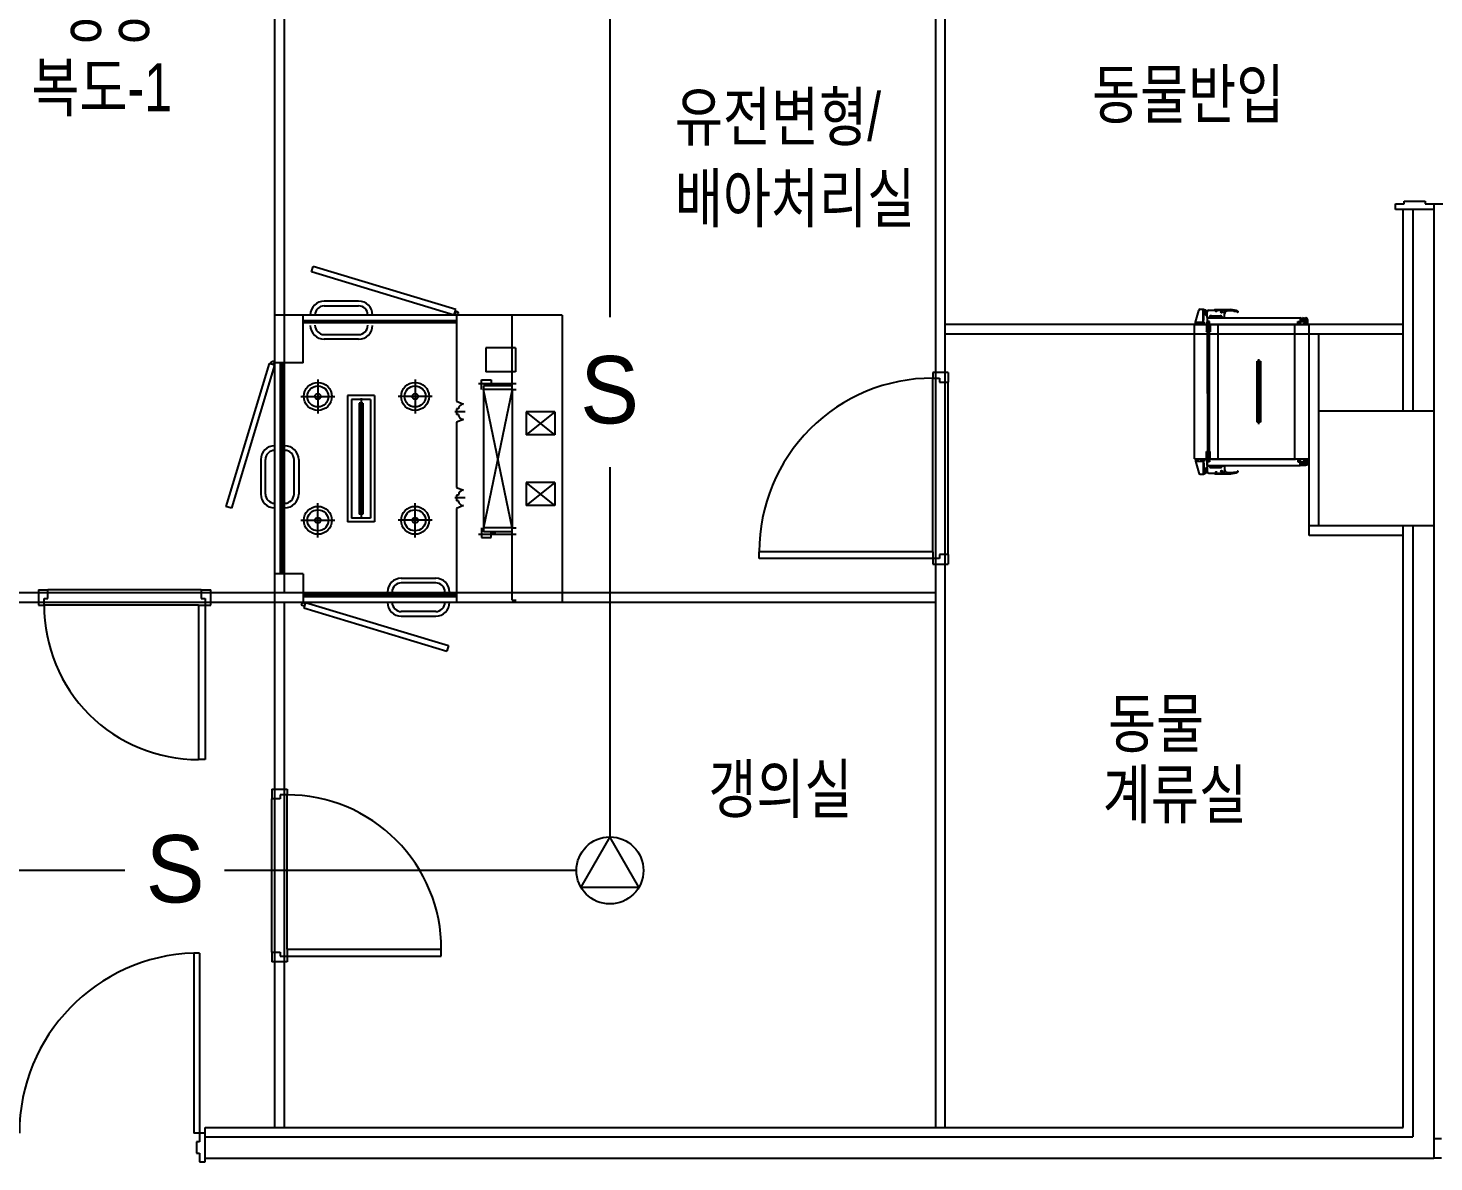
# Model space of a CAD drawing. Header units: millimetres. Extents: x 11414 to 120121, y 3637 to 81420.
# Drawn here: x 72980 to 80317, y 50357 to 56275 of the extents above; entities that cross this region are included whole.
import ezdxf
from ezdxf.enums import TextEntityAlignment as Align

# ---------------------------------------------------------------- set-up
doc = ezdxf.new("R2010")
doc.units = ezdxf.units.MM
doc.header["$LTSCALE"] = 100
doc.linetypes.add('CEN3', pattern=[26, 20, -2, 2, -2])
doc.layers.get('0').update_dxf_attribs({"color": 251})
for name, color, linetype in [('7', 7, 'Continuous'), ('ARC-7$0$ARCH', 9, 'Continuous'), ('ARC-7$0$동물실', 9, 'Continuous'), ('ARC-7$0$방화석고', 9, 'Continuous'), ('REC', 21, 'Continuous'), ('sp', 21, 'Continuous'), ('SYM', 7, 'Continuous'), ('W2', 2, 'CEN3')]:
    doc.layers.add(name, color=color, linetype=linetype)
doc.styles.add('ARC-7$0$돋움', font='')
doc.styles.add('ARC-7$0$울릉도l', font='')
doc.styles.add('GHD', font='HYWULM.TTF')
doc.styles.add('lpk', font='HYWULM.TTF')
doc.styles.get('ARC-7$0$돋움').set_extended_font_data('DotumChe')
doc.styles.get('ARC-7$0$울릉도l').set_extended_font_data('Dotum')

# ---------------------------------------------------------------- blocks, each defined once
blk = doc.blocks.new('ARC-7')
at = {"layer": 'ARC-7$0$동물실', "color": 251}
for p, q in [((655282.8, -434958.5), (655282.8, -444458.5)), ((655332.8, -434958.5), (655332.8, -444458.5)), ((658732.8, -447248.5), (658732.8, -434958.5)), ((658782.8, -447248.5), (658782.8, -434958.5)), ((661132.8, -442458.5), (661132.8, -442428.5)), ((661132.8, -442428.5), (661177.8, -442428.5)), ((661177.8, -442428.5), (661177.8, -442413.5)), ((661177.8, -442413.5), (661287.8, -442413.5)), ((661287.8, -442413.5), (661287.8, -442428.5)), ((661287.8, -442428.5), (661332.8, -442428.5)), ((661332.8, -442428.5), (661332.8, -442458.5)), ((661332.8, -442458.5), (661132.8, -442458.5)), ((661172.8, -443508.5), (661172.8, -442458.5)), ((655474.9, -442783.4), (655483.5, -442754.7)), ((656220.8, -443008.5), (655474.9, -442783.4)), ((656229.4, -442979.7), (655483.5, -442754.7)), ((655721.6, -442936.5), (655541.3, -442936.5)), ((655541.6, -442960.7), (655721.3, -442960.7)), ((656782.8, -443008.5), (655282.8, -443008.5)), ((655282.8, -443008.5), (655282.8, -444508.5)), ((655432.8, -443258.5), (655432.8, -443008.5)), ((656220.8, -443008.5), (656229.4, -442979.7)), ((656232.8, -443008.5), (656232.8, -443458.2)), ((656522.8, -443397.5), (656522.8, -443008.5)), ((656782.8, -443008.5), (656782.8, -444508.5)), ((660089.4, -443045.9), (660105.7, -442984.2)), ((660112.6, -442977.3), (660128.1, -442977.3)), ((660128.1, -443046.2), (660128.1, -442977.3)), ((660128.1, -442992.4), (660128.1, -442978.2)), ((660129, -442977.4), (660130.6, -442977.4)), ((660129, -442993.3), (660139.4, -442993.3)), ((660131.1, -442977.4), (660142.2, -442984.8)), ((660132.8, -443037.7), (660132.8, -442993.3)), ((660137.5, -442995.9), (660137.5, -442999.7)), ((660148.8, -442995.9), (660137.5, -442995.9)), ((660148.8, -443020.7), (660148.8, -442992.4)), ((660148.8, -443010.1), (660148.8, -443010.1)), ((660148.8, -443020.7), (660240.4, -443020.7)), ((660148.8, -443023.5), (660635.6, -443023.5)), ((660148.8, -443023.5), (660148.8, -443056.6)), ((660158.3, -442983), (660230.9, -442983)), ((660171.5, -443012.2), (660217.7, -443012.2)), ((660177.2, -443014.1), (660175.3, -443012.2)), ((660177.2, -443014.1), (660180.9, -443014.1)), ((660177.2, -443020.7), (660177.2, -443014.1)), ((660179, -443023.1), (660179, -443010.1)), ((660180.9, -443014.1), (660182.8, -443012.2)), ((660180.9, -443020.7), (660180.9, -443014.1)), ((660189.4, -442980.1), (660272.3, -442980.1)), ((660193.2, -442987.7), (660200.7, -442987.7)), ((660197, -442983.9), (660197, -442991.4)), ((660211.1, -443014.1), (660209.2, -443012.2)), ((660211.1, -443014.1), (660214.9, -443014.1)), ((660211.1, -443020.7), (660211.1, -443014.1)), ((660213, -443023.1), (660213, -443010.1)), ((660214.9, -443014.1), (660216.8, -443012.2)), ((660214.9, -443020.7), (660214.9, -443014.1)), ((660219.6, -442992.4), (660230.9, -442992.4)), ((660225.3, -442986.7), (660225.3, -442998.1)), ((660240.4, -443020.7), (660240.4, -442992.4)), ((660289.2, -442987.8), (660304.2, -442990.8)), ((660304.2, -442990.8), (660309.4, -442991.5)), ((660310.4, -442990.4), (660310.3, -442989.9)), ((660635.6, -443023.5), (660635.6, -443056.6)), ((660636.6, -443040), (660636.6, -443026.8)), ((660644.2, -443031.1), (660636.6, -443031.1)), ((660651.8, -443033.4), (660636.6, -443033.4)), ((660639.5, -443024), (660664.9, -443024)), ((660644.2, -443045.7), (660644.2, -443021.6)), ((660644.2, -443031.1), (660646.1, -443028.7)), ((660644.2, -443035.8), (660644.2, -443031.1)), ((660646.1, -443038.2), (660646.1, -443028.7)), ((660650.8, -443028.7), (660646.1, -443028.7)), ((660650.8, -443040), (660650.8, -443026.8)), ((660650.8, -443027.8), (660650.8, -443038.2)), ((660650.8, -443039.1), (660650.8, -443028.7)), ((660663.1, -443033.4), (660654.6, -443033.4)), ((660655.5, -443033.4), (660655.5, -443042.8)), ((660664, -443033.4), (660665.9, -443033.4)), ((660664.9, -443031.5), (660664.9, -443023)), ((660664.9, -443024), (660664.9, -443024)), ((660664.9, -443032.5), (660664.9, -443034.4)), ((660666.8, -443033.4), (660675.3, -443033.4)), ((660674.4, -443050.4), (660674.4, -443033.4)), ((660674.4, -443033.4), (660674.4, -443033.4)), ((656232.8, -443038.5), (655432.8, -443038.5)), ((656232.8, -443048.5), (655432.8, -443048.5)), ((661172.8, -443058.5), (658782.8, -443058.5)), ((660082.8, -443058.5), (660682.8, -443058.5)), ((660082.8, -443758.5), (660082.8, -443058.5)), ((660089.4, -443046.2), (660135.6, -443046.2)), ((660089.4, -443057.4), (660089.4, -443046.3)), ((660089.4, -443057.4), (660135.6, -443057.4)), ((660096.9, -443049), (660094.1, -443046.2)), ((660096.9, -443049), (660100.7, -443049)), ((660096.9, -443057.4), (660096.9, -443049)), ((660098.8, -443060.8), (660098.8, -443043.2)), ((660100.7, -443049), (660103.5, -443046.2)), ((660100.7, -443057.4), (660100.7, -443049)), ((660116.7, -443057.4), (660116.7, -443046.2)), ((660124.3, -443049.1), (660121.5, -443046.3)), ((660124.3, -443049.1), (660128.1, -443049.1)), ((660124.3, -443057.4), (660124.3, -443049.1)), ((660126.2, -443060.4), (660126.2, -443043.2)), ((660128.1, -443037.7), (660132.8, -443037.7)), ((660128.1, -443049.1), (660130.9, -443046.3)), ((660128.1, -443057.4), (660128.1, -443049.1)), ((660135.6, -443057.4), (660135.6, -443046.2)), ((660146.4, -443096.2), (660165.3, -443058.5)), ((660146.4, -443058.5), (660165.3, -443096.2)), ((660146.4, -443058.5), (660146.4, -443096.2)), ((660146.4, -443096.2), (660165.3, -443096.2)), ((660161.9, -443041.7), (660148.8, -443041.7)), ((660150, -443056.6), (660148.8, -443056.6)), ((660150, -443057.9), (660150, -443043.3)), ((660150, -443043.3), (660160.6, -443043.3)), ((660160.6, -443057.9), (660150, -443057.9)), ((660150.5, -443050.6), (660150.2, -443050.5)), ((660150.5, -443050.6), (660150.2, -443050.8)), ((660150.4, -443045.1), (660150.4, -443045.1)), ((660150.4, -443057), (660150.4, -443057)), ((660150.7, -443054.4), (660150.5, -443055)), ((660151.2, -443054.7), (660150.5, -443055)), ((660151.2, -443054.7), (660150.7, -443054.4)), ((660150.7, -443058.5), (660169.6, -443058.5)), ((660150.7, -443058.5), (660169.6, -443058.5)), ((660150.8, -443051.4), (660150.8, -443051.4)), ((660151, -443096.2), (660151, -443720.7)), ((660151, -443418.7), (660151, -443096.2)), ((660151.2, -443047), (660151.2, -443047)), ((660151.8, -443057.7), (660151.2, -443057.6)), ((660151.2, -443057.6), (660151.3, -443057.9)), ((660151.3, -443048.4), (660151.3, -443048.4)), ((660151.3, -443053.1), (660151.3, -443053.1)), ((660151.4, -443044.9), (660151.4, -443044.9)), ((660151.8, -443057.7), (660151.6, -443057.9)), ((660152.3, -443055), (660152.3, -443055)), ((660152.5, -443056.9), (660152.5, -443056.9)), ((660153, -443047.6), (660152.8, -443048.1)), ((660153.5, -443047.9), (660152.8, -443048.1)), ((660153.5, -443047.9), (660153, -443047.6)), ((660153.3, -443043.3), (660153.2, -443043.4)), ((660153.2, -443043.3), (660153.2, -443043.4)), ((660153.2, -443048.3), (660153.2, -443048.3)), ((660153.8, -443044.6), (660153.8, -443044.6)), ((660154, -443048.4), (660154, -443048.4)), ((660154.3, -443053.3), (660154.4, -443054.2)), ((660155.2, -443053.4), (660154.3, -443053.3)), ((660155.2, -443053.4), (660154.4, -443054.2)), ((660154.6, -443057.4), (660154.6, -443057.4)), ((660154.7, -443054.2), (660154.7, -443054.2)), ((660154.8, -443051.1), (660154.8, -443051.1)), ((660154.8, -443051.3), (660154.8, -443051.3)), ((660154.9, -443047.9), (660154.9, -443047.9)), ((660155, -443043.5), (660155, -443043.5)), ((660155, -443044.8), (660155, -443044.8)), ((660156, -443044), (660155.4, -443044)), ((660155.4, -443044), (660155.5, -443044.6)), ((660156, -443044), (660155.5, -443044.6)), ((660155.8, -443098.5), (660155.8, -443054.9)), ((660155.9, -443044.1), (660155.9, -443044.1)), ((660155.9, -443054.5), (660155.9, -443054.5)), ((660155.9, -443056.1), (660155.9, -443056.1)), ((660156.2, -443047.3), (660156.2, -443047.3)), ((660156.3, -443050.4), (660156.3, -443050.4)), ((660156.4, -443053.4), (660156.4, -443053.4)), ((660157.3, -443051.1), (660156.7, -443051.1)), ((660156.7, -443051.1), (660156.8, -443051.7)), ((660157.3, -443051.1), (660156.8, -443051.7)), ((660157.3, -443047.6), (660157.3, -443047.6)), ((660157.5, -443057.1), (660157.5, -443057.1)), ((660158.2, -443048.5), (660158.2, -443048.5)), ((660158.2, -443054.2), (660158.2, -443054.2)), ((660158.4, -443050.8), (660158.4, -443050.8)), ((660158.7, -443051.4), (660158.5, -443051.9)), ((660159.1, -443051.7), (660158.5, -443051.9)), ((660159.1, -443051.7), (660158.7, -443051.4)), ((660159.4, -443056.8), (660159.4, -443056.8)), ((660159.5, -443047.4), (660159.5, -443047.4)), ((660159.5, -443053.6), (660159.5, -443053.6)), ((660159.6, -443050.5), (660159.6, -443050.5)), ((660159.7, -443043.8), (660159.7, -443043.8)), ((660159.7, -443047.3), (660159.7, -443047.3)), ((660159.8, -443044.2), (660159.8, -443044.2)), ((660160.1, -443043.7), (660160.1, -443043.7)), ((660160.6, -443043.3), (660160.6, -443057.9)), ((660160.6, -443096.2), (660160.6, -443720.7)), ((660160.6, -443418.7), (660160.6, -443096.2)), ((660160.7, -443050.5), (660160.7, -443050.5)), ((660160.8, -443045), (660160.8, -443045.1)), ((660160.8, -443045.1), (660160.8, -443045.1)), ((660161.9, -443056.5), (660161.9, -443041.7)), ((660165.3, -443058.5), (660165.3, -443096.2)), ((660172.4, -443056.6), (660609.8, -443056.6)), ((660207.8, -443758.5), (660207.8, -443058.5)), ((660607.8, -443758.5), (660607.8, -443058.5)), ((660622.5, -443056.5), (660622.5, -443041.7)), ((660622.5, -443041.7), (660635.6, -443041.7)), ((660623.8, -443043.3), (660623.8, -443057.9)), ((660634.4, -443043.3), (660623.8, -443043.3)), ((660623.8, -443045), (660623.9, -443045.1)), ((660623.8, -443045.1), (660623.9, -443045.1)), ((660623.8, -443057.9), (660634.4, -443057.9)), ((660623.9, -443050.5), (660623.9, -443050.5)), ((660624.5, -443043.7), (660624.5, -443043.7)), ((660624.8, -443044.2), (660624.8, -443044.2)), ((660624.9, -443043.8), (660624.9, -443043.8)), ((660624.9, -443047.3), (660624.9, -443047.3)), ((660625, -443050.5), (660625, -443050.5)), ((660625.1, -443047.4), (660625.1, -443047.4)), ((660625.1, -443053.6), (660625.1, -443053.6)), ((660625.3, -443056.8), (660625.3, -443056.8)), ((660625.5, -443051.7), (660626, -443051.4)), ((660625.5, -443051.7), (660626.2, -443051.9)), ((660626, -443051.4), (660626.2, -443051.9)), ((660626.3, -443050.8), (660626.3, -443050.8)), ((660626.4, -443048.5), (660626.4, -443048.5)), ((660626.4, -443054.2), (660626.4, -443054.2)), ((660627.1, -443057.1), (660627.1, -443057.1)), ((660627.4, -443047.6), (660627.4, -443047.6)), ((660627.4, -443051.1), (660627.8, -443051.7)), ((660627.4, -443051.1), (660627.9, -443051.1)), ((660627.9, -443051.1), (660627.8, -443051.7)), ((660628.3, -443053.4), (660628.3, -443053.4)), ((660628.4, -443047.3), (660628.4, -443047.3)), ((660628.4, -443050.4), (660628.4, -443050.4)), ((660628.7, -443044), (660629.1, -443044.6)), ((660628.7, -443044), (660629.2, -443044)), ((660628.7, -443044.1), (660628.7, -443044.1)), ((660628.7, -443054.5), (660628.7, -443054.5)), ((660628.7, -443056.1), (660628.7, -443056.1)), ((660629.2, -443044), (660629.1, -443044.6)), ((660629.5, -443053.4), (660630.3, -443053.3)), ((660629.5, -443053.4), (660630.2, -443054.2)), ((660629.6, -443043.5), (660629.6, -443043.5)), ((660629.6, -443044.8), (660629.6, -443044.8)), ((660629.7, -443047.9), (660629.7, -443047.9)), ((660629.8, -443051.1), (660629.8, -443051.1)), ((660629.8, -443051.3), (660629.8, -443051.3)), ((660629.9, -443054.2), (660629.9, -443054.2)), ((660630, -443057.4), (660630, -443057.4)), ((660630.3, -443053.3), (660630.2, -443054.2)), ((660630.6, -443048.4), (660630.6, -443048.4)), ((660630.8, -443044.6), (660630.8, -443044.6)), ((660631.1, -443047.9), (660631.6, -443047.6)), ((660631.1, -443047.9), (660631.8, -443048.1)), ((660631.3, -443043.3), (660631.4, -443043.4)), ((660631.5, -443043.3), (660631.4, -443043.4)), ((660631.5, -443048.3), (660631.5, -443048.3)), ((660631.6, -443047.6), (660631.8, -443048.1)), ((660632.1, -443056.9), (660632.1, -443056.9)), ((660632.3, -443055), (660632.3, -443055)), ((660632.8, -443057.7), (660633.4, -443057.6)), ((660632.8, -443057.7), (660633, -443057.9)), ((660633.2, -443044.9), (660633.2, -443044.9)), ((660633.3, -443048.4), (660633.3, -443048.4)), ((660633.3, -443053.1), (660633.3, -443053.1)), ((660633.4, -443057.6), (660633.3, -443057.9)), ((660633.4, -443054.7), (660633.9, -443054.4)), ((660633.4, -443054.7), (660634.1, -443055)), ((660633.5, -443047), (660633.5, -443047)), ((660633.9, -443051.4), (660633.9, -443051.4)), ((660633.9, -443054.4), (660634.1, -443055)), ((660634.1, -443050.6), (660634.4, -443050.5)), ((660634.1, -443050.6), (660634.4, -443050.8)), ((660634.2, -443045.1), (660634.2, -443045.1)), ((660634.2, -443057), (660634.2, -443057)), ((660634.4, -443057.9), (660634.4, -443043.3)), ((660634.4, -443056.6), (660635.6, -443056.6)), ((660644.2, -443035.8), (660636.6, -443035.8)), ((660639.5, -443042.9), (660664.9, -443042.9)), ((660644.2, -443035.8), (660646.1, -443038.2)), ((660650.8, -443038.2), (660646.1, -443038.2)), ((660655.5, -443042.8), (660655.5, -443050.4)), ((660655.5, -443054.2), (660655.5, -443050.4)), ((660658.3, -443047.6), (660671.5, -443047.6)), ((660658.3, -443057), (660671.5, -443057)), ((660660.2, -443047.6), (660660.2, -443052.3)), ((660660.2, -443052.3), (660669.7, -443052.3)), ((660662.6, -443054.2), (660660.2, -443052.3)), ((660662.6, -443054.2), (660667.3, -443054.2)), ((660662.6, -443054.2), (660662.6, -443057)), ((660664.9, -443035.3), (660664.9, -443043.8)), ((660664.9, -443046.6), (660664.9, -443058.2)), ((660667.3, -443054.2), (660669.7, -443052.3)), ((660667.3, -443054.2), (660667.3, -443057)), ((660669.7, -443047.6), (660669.7, -443052.3)), ((660674.4, -443054.2), (660674.4, -443050.4)), ((660682.8, -443758.5), (660682.8, -443058.5)), ((655721.6, -443134.5), (655541.3, -443134.5)), ((655541.6, -443110.2), (655721.3, -443110.2)), ((656385.8, -443179.5), (656385.8, -443304.5)), ((656540.8, -443179.5), (656385.8, -443179.5)), ((656540.8, -443179.5), (656540.8, -443304.5)), ((661172.8, -443108.5), (658782.8, -443108.5)), ((660682.8, -444158.5), (660682.8, -443108.5)), ((660732.8, -444108.5), (660732.8, -443108.5)), ((660410.2, -443568.3), (660410.2, -443248.6)), ((660410.2, -443248.6), (660428.7, -443248.6)), ((660419.4, -443578.9), (660419.4, -443238)), ((660428.7, -443248.6), (660428.7, -443568.3)), ((655254, -443261.8), (655029, -444007.7)), ((655282.8, -443270.5), (655057.7, -444016.3)), ((655282.8, -443270.5), (655254, -443261.8)), ((655432.8, -443258.5), (655282.8, -443258.5)), ((655312.8, -443258.5), (655312.8, -444358.5)), ((655322.8, -443258.5), (655322.8, -444358.5)), ((656540.8, -443304.5), (656385.8, -443304.5)), ((658717.8, -443308.5), (658717.8, -443337.8)), ((658797.8, -443308.5), (658717.8, -443308.5)), ((658782.8, -443308.5), (658732.8, -443308.5)), ((658797.8, -443308.5), (658797.8, -443358.3)), ((660410.2, -443261.5), (660428.7, -443261.5)), ((660413.4, -443552.2), (660413.4, -443264.7)), ((660413.4, -443264.7), (660425.5, -443264.7)), ((660425.5, -443264.7), (660425.5, -443552.2)), ((655508.8, -443344.5), (655508.8, -443522.3)), ((656016, -443344.5), (656016, -443522.3)), ((656347.1, -443365.5), (656542.8, -443365.5)), ((656362.8, -443397.1), (656362.8, -443347.1)), ((656362.8, -443347.1), (656412.8, -443347.1)), ((656372.8, -443377.5), (656372.8, -444139.5)), ((656522.8, -443377.5), (656372.8, -443377.5)), ((656522.8, -444119.5), (656372.8, -443397.5)), ((656522.8, -443397.5), (656372.8, -444119.5)), ((656522.8, -443397.5), (656372.8, -443397.5)), ((656412.8, -443347.1), (656412.8, -443372.1)), ((656412.8, -443372.1), (656437.8, -443372.1)), ((656522.8, -443397.5), (656522.8, -444119.5)), ((656522.8, -443397.5), (656542.8, -443397.5)), ((658717.8, -443337.8), (658753.6, -443337.8)), ((658717.8, -444243.8), (658717.8, -443337.8)), ((658753.6, -443337.8), (658753.6, -443358.3)), ((658753.6, -443337.8), (658753.6, -443358.3)), ((658753.6, -443358.3), (658797.8, -443358.3)), ((658797.8, -444258.6), (658797.8, -443358.3)), ((655419.9, -443433.4), (655597.7, -443433.4)), ((655663.8, -443428.5), (655663.8, -444088.5)), ((655803.8, -443428.5), (655663.8, -443428.5)), ((655683.8, -443448.5), (655683.8, -444068.5)), ((655783.8, -443448.5), (655683.8, -443448.5)), ((655723.8, -443468.5), (655723.8, -444048.5)), ((655743.8, -443468.5), (655723.8, -443468.5)), ((655733.8, -443442.9), (655733.8, -444072.1)), ((655743.8, -443468.5), (655743.8, -444048.5)), ((655783.8, -443448.5), (655783.8, -444068.5)), ((655803.8, -443428.5), (655803.8, -444088.5)), ((656104.9, -443433.4), (655927.2, -443433.4)), ((656232.8, -443458.2), (656268.8, -443473.2)), ((655743.8, -443478.5), (655723.8, -443478.5)), ((656277.7, -443513.2), (656223.4, -443513.2)), ((656242.8, -443498.2), (656232.8, -443498.2)), ((656232.8, -443498.2), (656232.8, -443528.2)), ((656242.8, -443528.2), (656232.8, -443528.2)), ((656595.5, -443514.5), (656595.5, -443634.5)), ((656745.5, -443514.5), (656595.5, -443514.5)), ((656745.5, -443514.5), (656595.5, -443634.5)), ((656745.5, -443634.5), (656595.5, -443514.5)), ((656745.5, -443514.5), (656745.5, -443634.5)), ((660732.8, -443508.5), (661332.8, -443508.5)), ((660732.8, -444108.5), (660732.8, -443508.5)), ((660732.8, -443508.5), (661332.8, -443508.5)), ((660732.8, -444108.5), (660732.8, -443508.5)), ((661332.8, -443508.5), (661332.8, -444108.5)), ((661332.8, -443508.5), (661332.8, -444108.5)), ((656268.8, -443553.2), (656232.8, -443568.2)), ((656232.8, -443568.2), (656232.8, -443908.2)), ((660428.7, -443555.4), (660410.2, -443555.4)), ((660428.7, -443568.3), (660410.2, -443568.3)), ((660425.5, -443552.2), (660413.4, -443552.2)), ((656745.5, -443634.5), (656595.5, -443634.5)), ((655210.5, -443762.6), (655210.5, -443942.9)), ((655234.8, -443942.6), (655234.8, -443762.9)), ((655384.3, -443942.6), (655384.3, -443762.9)), ((655408.5, -443762.6), (655408.5, -443942.9)), ((660082.8, -443758.5), (660682.8, -443758.5)), ((660089.4, -443759.5), (660135.6, -443759.5)), ((660089.4, -443759.5), (660089.4, -443770.6)), ((660096.9, -443759.5), (660096.9, -443767.9)), ((660098.8, -443756.1), (660098.8, -443773.7)), ((660100.7, -443759.5), (660100.7, -443767.9)), ((660116.7, -443759.5), (660116.7, -443770.7)), ((660124.3, -443767.8), (660121.5, -443770.6)), ((660124.3, -443759.5), (660124.3, -443767.8)), ((660124.3, -443767.8), (660128.1, -443767.8)), ((660126.2, -443756.5), (660126.2, -443773.7)), ((660128.1, -443759.5), (660128.1, -443767.8)), ((660128.1, -443767.8), (660130.9, -443770.6)), ((660135.6, -443759.5), (660135.6, -443770.7)), ((660146.4, -443758.5), (660146.4, -443720.7)), ((660146.4, -443720.7), (660165.3, -443758.5)), ((660146.4, -443758.5), (660165.3, -443720.7)), ((660146.4, -443720.7), (660165.3, -443720.7)), ((660148.8, -443793.4), (660148.8, -443760.3)), ((660150, -443760.3), (660148.8, -443760.3)), ((660148.8, -443761.3), (660148.8, -443793.4)), ((660149.9, -443766.1), (660149.6, -443765.8)), ((660149.9, -443766.1), (660149.6, -443766.2)), ((660149.8, -443759.7), (660149.8, -443759.7)), ((660150.6, -443762), (660149.9, -443761.7)), ((660150.1, -443762.3), (660149.9, -443761.7)), ((660160.6, -443759), (660150, -443759)), ((660150, -443759), (660150, -443773.6)), ((660150.6, -443762), (660150.1, -443762.3)), ((660150.2, -443765.3), (660150.2, -443765.3)), ((660150.6, -443759.1), (660150.7, -443758.8)), ((660151.2, -443759), (660150.6, -443759.1)), ((660150.7, -443758.5), (660169.6, -443758.5)), ((660150.7, -443763.6), (660150.7, -443763.6)), ((660151.2, -443759), (660151, -443758.8)), ((660151.7, -443761.7), (660151.7, -443761.7)), ((660151.9, -443759.8), (660151.9, -443759.8)), ((660153.7, -443763.4), (660153.8, -443762.5)), ((660154.6, -443763.3), (660153.7, -443763.4)), ((660154.6, -443763.3), (660153.8, -443762.5)), ((660154, -443759.3), (660154, -443759.3)), ((660154.1, -443762.5), (660154.1, -443762.5)), ((660154.2, -443765.4), (660154.2, -443765.4)), ((660154.2, -443765.6), (660154.2, -443765.6)), ((660155.3, -443760.6), (660155.3, -443760.6)), ((660155.3, -443762.1), (660155.3, -443762.1)), ((660155.7, -443763.3), (660155.7, -443763.3)), ((660155.7, -443766.3), (660155.7, -443766.3)), ((660155.8, -443718.4), (660155.8, -443762)), ((660156.1, -443765.6), (660156.2, -443765)), ((660156.7, -443765.5), (660156.1, -443765.6)), ((660156.7, -443765.5), (660156.2, -443765)), ((660156.9, -443759.6), (660156.9, -443759.6)), ((660157.6, -443762.5), (660157.6, -443762.5)), ((660157.7, -443765.9), (660157.7, -443765.9)), ((660158.5, -443765), (660157.9, -443764.8)), ((660158, -443765.3), (660157.9, -443764.8)), ((660158.5, -443765), (660158, -443765.3)), ((660158.7, -443759.9), (660158.7, -443759.9)), ((660158.9, -443763.1), (660158.9, -443763.1)), ((660159, -443766.2), (660159, -443766.2)), ((660160.1, -443766.2), (660160.1, -443766.2)), ((660160.6, -443773.6), (660160.6, -443759)), ((660161.9, -443760.4), (660161.9, -443775.2)), ((660165.3, -443758.5), (660165.3, -443720.7)), ((660172.4, -443760.3), (660609.8, -443760.3)), ((660622.5, -443760.4), (660622.5, -443775.2)), ((660623.8, -443759), (660634.4, -443759)), ((660623.8, -443773.6), (660623.8, -443759)), ((660623.9, -443766.5), (660623.9, -443766.5)), ((660625, -443766.5), (660625, -443766.5)), ((660625.1, -443763.4), (660625.1, -443763.4)), ((660625.3, -443760.2), (660625.3, -443760.2)), ((660625.5, -443765.3), (660626.2, -443765.1)), ((660625.5, -443765.3), (660626, -443765.6)), ((660626, -443765.6), (660626.2, -443765.1)), ((660626.3, -443766.2), (660626.3, -443766.2)), ((660626.4, -443762.8), (660626.4, -443762.8)), ((660627.1, -443759.9), (660627.1, -443759.9)), ((660627.4, -443765.8), (660627.8, -443765.3)), ((660627.4, -443765.8), (660627.9, -443765.9)), ((660627.9, -443765.9), (660627.8, -443765.3)), ((660628.3, -443763.6), (660628.3, -443763.6)), ((660628.4, -443766.6), (660628.4, -443766.6)), ((660628.7, -443760.9), (660628.7, -443760.9)), ((660628.7, -443762.4), (660628.7, -443762.4)), ((660629.5, -443763.6), (660630.2, -443762.8)), ((660629.5, -443763.6), (660630.3, -443763.7)), ((660629.8, -443765.7), (660629.8, -443765.7)), ((660629.8, -443765.9), (660629.8, -443765.9)), ((660629.9, -443762.8), (660629.9, -443762.8)), ((660630, -443759.6), (660630, -443759.6)), ((660630.3, -443763.7), (660630.2, -443762.8)), ((660632.1, -443760.1), (660632.1, -443760.1)), ((660632.3, -443762), (660632.3, -443762)), ((660632.8, -443759.3), (660633, -443759.1)), ((660632.8, -443759.3), (660633.4, -443759.4)), ((660633.4, -443759.4), (660633.3, -443759.1)), ((660633.3, -443763.9), (660633.3, -443763.9)), ((660633.4, -443762.3), (660634.1, -443762)), ((660633.4, -443762.3), (660633.9, -443762.6)), ((660633.9, -443762.6), (660634.1, -443762)), ((660633.9, -443765.6), (660633.9, -443765.6)), ((660634.1, -443766.4), (660634.4, -443766.1)), ((660634.1, -443766.4), (660634.4, -443766.5)), ((660634.2, -443760), (660634.2, -443760)), ((660634.4, -443759), (660634.4, -443773.6)), ((660634.4, -443760.3), (660635.6, -443760.3)), ((660635.6, -443793.4), (660635.6, -443760.3)), ((660655.5, -443762.7), (660655.5, -443766.5)), ((660655.5, -443774.1), (660655.5, -443766.5)), ((660658.3, -443759.9), (660671.5, -443759.9)), ((660662.6, -443762.7), (660660.2, -443764.6)), ((660660.2, -443764.6), (660669.7, -443764.6)), ((660660.2, -443769.3), (660660.2, -443764.6)), ((660662.6, -443762.7), (660662.6, -443759.9)), ((660662.6, -443762.7), (660667.3, -443762.7)), ((660664.9, -443770.3), (660664.9, -443758.7)), ((660667.3, -443762.7), (660667.3, -443759.9)), ((660667.3, -443762.7), (660669.7, -443764.6)), ((660669.7, -443769.3), (660669.7, -443764.6)), ((660674.4, -443762.7), (660674.4, -443766.5)), ((660674.4, -443766.5), (660674.4, -443783.5)), ((660089.4, -443770.7), (660135.6, -443770.7)), ((660089.4, -443771), (660105.7, -443832.7)), ((660096.9, -443767.9), (660094.1, -443770.7)), ((660096.9, -443767.9), (660100.7, -443767.9)), ((660100.7, -443767.9), (660103.5, -443770.7)), ((660112.6, -443839.6), (660128.1, -443839.6)), ((660128.1, -443770.7), (660128.1, -443839.6)), ((660128.1, -443779.2), (660132.8, -443779.2)), ((660128.1, -443824.5), (660128.1, -443838.7)), ((660129, -443823.6), (660139.4, -443823.6)), ((660129, -443839.5), (660130.6, -443839.5)), ((660131.1, -443839.5), (660142.2, -443832.2)), ((660132.8, -443779.2), (660132.8, -443823.6)), ((660137.5, -443821), (660137.5, -443817.2)), ((660148.8, -443821), (660137.5, -443821)), ((660161.9, -443775.2), (660148.8, -443775.2)), ((660148.8, -443793.4), (660635.6, -443793.4)), ((660148.8, -443796.2), (660240.4, -443796.2)), ((660148.8, -443796.2), (660148.8, -443824.5)), ((660148.8, -443806.9), (660148.8, -443806.9)), ((660149.8, -443771.6), (660149.8, -443771.6)), ((660150, -443773.6), (660160.6, -443773.6)), ((660150.6, -443769.6), (660150.6, -443769.6)), ((660150.7, -443768.3), (660150.7, -443768.3)), ((660150.8, -443771.7), (660150.8, -443771.7)), ((660152.9, -443768.8), (660152.2, -443768.6)), ((660152.4, -443769.1), (660152.2, -443768.6)), ((660152.9, -443768.8), (660152.4, -443769.1)), ((660152.5, -443768.4), (660152.5, -443768.4)), ((660152.7, -443773.4), (660152.6, -443773.3)), ((660152.6, -443773.4), (660152.6, -443773.3)), ((660153.2, -443772.1), (660153.2, -443772.1)), ((660153.4, -443768.3), (660153.4, -443768.3)), ((660154.3, -443768.8), (660154.3, -443768.8)), ((660154.4, -443771.9), (660154.4, -443771.9)), ((660154.4, -443773.2), (660154.4, -443773.2)), ((660154.8, -443772.7), (660154.9, -443772.1)), ((660155.3, -443772.6), (660154.8, -443772.7)), ((660155.3, -443772.6), (660154.9, -443772.1)), ((660155.3, -443772.6), (660155.3, -443772.6)), ((660155.6, -443769.4), (660155.6, -443769.4)), ((660156.7, -443769.1), (660156.7, -443769.1)), ((660157.6, -443768.2), (660157.6, -443768.2)), ((660158.3, -443834), (660230.9, -443834)), ((660158.9, -443769.3), (660158.9, -443769.3)), ((660159.1, -443769.4), (660159.1, -443769.4)), ((660159.1, -443772.8), (660159.1, -443772.8)), ((660159.2, -443772.5), (660159.2, -443772.5)), ((660159.5, -443773), (660159.5, -443773)), ((660160.2, -443771.6), (660160.1, -443771.6)), ((660160.2, -443771.7), (660160.1, -443771.6)), ((660171.5, -443804.7), (660217.7, -443804.7)), ((660177.2, -443802.8), (660175.3, -443804.7)), ((660177.2, -443796.2), (660177.2, -443802.8)), ((660177.2, -443802.8), (660180.9, -443802.8)), ((660179, -443793.8), (660179, -443806.8)), ((660180.9, -443796.2), (660180.9, -443802.8)), ((660180.9, -443802.8), (660182.8, -443804.7)), ((660189.4, -443836.8), (660272.3, -443836.8)), ((660193.2, -443829.2), (660200.7, -443829.2)), ((660197, -443833), (660197, -443825.5)), ((660211.1, -443802.8), (660209.2, -443804.7)), ((660211.1, -443796.2), (660211.1, -443802.8)), ((660211.1, -443802.8), (660214.9, -443802.8)), ((660213, -443793.8), (660213, -443806.8)), ((660214.9, -443796.2), (660214.9, -443802.8)), ((660214.9, -443802.8), (660216.8, -443804.7)), ((660219.6, -443824.5), (660230.9, -443824.5)), ((660225.3, -443830.2), (660225.3, -443818.9)), ((660240.4, -443796.2), (660240.4, -443824.5)), ((660289.2, -443829.1), (660304.2, -443826.1)), ((660304.2, -443826.1), (660309.4, -443825.4)), ((660310.4, -443826.6), (660310.3, -443827)), ((660622.5, -443775.2), (660635.6, -443775.2)), ((660623.8, -443771.9), (660623.9, -443771.9)), ((660623.8, -443772), (660623.9, -443771.9)), ((660634.4, -443773.6), (660623.8, -443773.6)), ((660624.5, -443773.3), (660624.5, -443773.3)), ((660624.8, -443772.8), (660624.8, -443772.8)), ((660624.9, -443769.7), (660624.9, -443769.7)), ((660624.9, -443773.1), (660624.9, -443773.1)), ((660625.1, -443769.6), (660625.1, -443769.6)), ((660626.4, -443768.5), (660626.4, -443768.5)), ((660627.4, -443769.4), (660627.4, -443769.4)), ((660628.4, -443769.7), (660628.4, -443769.7)), ((660628.7, -443772.9), (660629.1, -443772.4)), ((660628.7, -443772.9), (660629.2, -443773)), ((660628.7, -443772.9), (660628.7, -443772.9)), ((660629.2, -443773), (660629.1, -443772.4)), ((660629.6, -443772.2), (660629.6, -443772.2)), ((660629.6, -443773.5), (660629.6, -443773.5)), ((660629.7, -443769.1), (660629.7, -443769.1)), ((660630.6, -443768.6), (660630.6, -443768.6)), ((660630.8, -443772.4), (660630.8, -443772.4)), ((660631.1, -443769.1), (660631.8, -443768.9)), ((660631.1, -443769.1), (660631.6, -443769.4)), ((660631.3, -443773.7), (660631.4, -443773.6)), ((660631.5, -443773.7), (660631.4, -443773.6)), ((660631.5, -443768.7), (660631.5, -443768.7)), ((660631.6, -443769.4), (660631.8, -443768.9)), ((660633.2, -443772), (660633.2, -443772)), ((660633.3, -443768.6), (660633.3, -443768.6)), ((660633.5, -443769.9), (660633.5, -443769.9)), ((660634.2, -443771.9), (660634.2, -443771.9)), ((660636.6, -443776.9), (660636.6, -443790.1)), ((660644.2, -443781.1), (660636.6, -443781.1)), ((660651.8, -443783.5), (660636.6, -443783.5)), ((660644.2, -443785.8), (660636.6, -443785.8)), ((660639.5, -443774), (660664.9, -443774)), ((660639.5, -443792.9), (660664.9, -443792.9)), ((660644.2, -443771.2), (660644.2, -443795.3)), ((660644.2, -443781.1), (660646.1, -443778.8)), ((660644.2, -443781.1), (660644.2, -443785.8)), ((660644.2, -443785.8), (660646.1, -443788.2)), ((660646.1, -443778.8), (660646.1, -443788.2)), ((660650.8, -443778.8), (660646.1, -443778.8)), ((660650.8, -443788.2), (660646.1, -443788.2)), ((660650.8, -443776.9), (660650.8, -443790.1)), ((660650.8, -443777.8), (660650.8, -443788.2)), ((660650.8, -443789.1), (660650.8, -443778.8)), ((660663.1, -443783.5), (660654.6, -443783.5)), ((660655.5, -443783.5), (660655.5, -443774.1)), ((660658.3, -443769.3), (660671.5, -443769.3)), ((660664, -443783.5), (660665.9, -443783.5)), ((660664.9, -443781.6), (660664.9, -443773.1)), ((660664.9, -443784.4), (660664.9, -443782.5)), ((660664.9, -443785.4), (660664.9, -443793.9)), ((660664.9, -443792.9), (660664.9, -443792.9)), ((660666.8, -443783.5), (660675.3, -443783.5)), ((660674.4, -443783.5), (660674.4, -443783.5)), ((656232.8, -443908.2), (656268.8, -443923.2)), ((656745.5, -443882.5), (656595.5, -443882.5)), ((656595.5, -443882.5), (656595.5, -444002.5)), ((656745.5, -443882.5), (656595.5, -444002.5)), ((656745.5, -444002.5), (656595.5, -443882.5)), ((656745.5, -443882.5), (656745.5, -444002.5)), ((656277.7, -443963.2), (656223.4, -443963.2)), ((656232.8, -443948.2), (656232.8, -443978.2)), ((656242.8, -443948.2), (656232.8, -443948.2)), ((656242.8, -443978.2), (656232.8, -443978.2)), ((655057.7, -444016.3), (655029, -444007.7)), ((655508.8, -444168.9), (655508.8, -443991.1)), ((655743.8, -444038.5), (655723.8, -444038.5)), ((655743.8, -444048.5), (655723.8, -444048.5)), ((656016, -444168.9), (656016, -443991.1)), ((656268.8, -444003.2), (656232.8, -444018.2)), ((656232.8, -444018.2), (656232.8, -444508.5)), ((656745.5, -444002.5), (656595.5, -444002.5)), ((655419.9, -444080), (655597.7, -444080)), ((655803.8, -444088.5), (655663.8, -444088.5)), ((655783.8, -444068.5), (655683.8, -444068.5)), ((656104.9, -444080), (655927.2, -444080)), ((656362.8, -444119.9), (656362.8, -444169.9)), ((656522.8, -444119.5), (656372.8, -444119.5)), ((656522.8, -444119.5), (656542.8, -444119.5)), ((656522.8, -444495.9), (656522.8, -444119.5)), ((661132.8, -444108.5), (660682.8, -444108.5)), ((661332.8, -444108.5), (660732.8, -444108.5)), ((661332.8, -444108.5), (660732.8, -444108.5)), ((661172.8, -447248.5), (661172.8, -444108.5)), ((656347.1, -444151.5), (656542.8, -444151.5)), ((656362.8, -444169.9), (656412.8, -444169.9)), ((656522.8, -444139.5), (656372.8, -444139.5)), ((656412.8, -444144.9), (656437.8, -444144.9)), ((656412.8, -444169.9), (656412.8, -444144.9)), ((661172.8, -444158.5), (660682.8, -444158.5)), ((658717.8, -444243.8), (657812.5, -444243.8)), ((657812.5, -444279.1), (657812.5, -444243.8)), ((658717.8, -444279.1), (657812.5, -444279.1)), ((658717.8, -444243.8), (658717.8, -444279.1)), ((658717.8, -444279.1), (658717.8, -444308.5)), ((658753.6, -444279.1), (658717.8, -444279.1)), ((658753.6, -444258.6), (658753.6, -444279.1)), ((658797.8, -444258.6), (658753.6, -444258.6)), ((658797.8, -444258.6), (658797.8, -444308.5)), ((658717.8, -444308.5), (658797.8, -444308.5)), ((658732.8, -444308.5), (658782.8, -444308.5)), ((658732.8, -444308.5), (658782.8, -444308.5)), ((655432.8, -444358.5), (655282.8, -444358.5)), ((655432.8, -444358.5), (655432.8, -444508.5)), ((655943.9, -444382.5), (656124.2, -444382.5)), ((656123.9, -444406.7), (655944.2, -444406.7)), ((658732.8, -444458.5), (653682.8, -444458.5)), ((654050.4, -444443.5), (654050.4, -444523.5)), ((654050.4, -444443.5), (654100.3, -444443.5)), ((654050.4, -444458.5), (654050.4, -444508.5)), ((654079.8, -444487.6), (654100.3, -444487.6)), ((654079.8, -444523.5), (654079.8, -444487.6)), ((654079.8, -444487.6), (654100.3, -444487.6)), ((654100.3, -444487.6), (654100.3, -444443.5)), ((654900.5, -444443.5), (654100.3, -444443.5)), ((654900.5, -444443.5), (654900.5, -444487.6)), ((654900.5, -444443.5), (654950.4, -444443.5)), ((654900.5, -444487.6), (654921, -444487.6)), ((654921, -444487.6), (654921, -444523.5)), ((654950.4, -444523.5), (654950.4, -444443.5)), ((654950.4, -444508.5), (654950.4, -444458.5)), ((654950.4, -444508.5), (654950.4, -444458.5)), ((656232.8, -444468.5), (655432.8, -444468.5)), ((656232.8, -444478.5), (655432.8, -444478.5)), ((656522.8, -444495.9), (656542.8, -444495.9)), ((658732.8, -444508.5), (653632.8, -444508.5)), ((654050.4, -444523.5), (654079.8, -444523.5)), ((654885.8, -444523.5), (654079.8, -444523.5)), ((654885.8, -444523.5), (654885.8, -445328.7)), ((654885.8, -444523.5), (654921, -444523.5)), ((654921, -444523.5), (654950.4, -444523.5)), ((654921, -444523.5), (654921, -445328.7)), ((655282.8, -444508.5), (655282.8, -447248.5)), ((656782.8, -444508.5), (655282.8, -444508.5)), ((655332.8, -444508.5), (655332.8, -447248.5)), ((655444.8, -444508.5), (655436.1, -444537.2)), ((655436.1, -444537.2), (656182, -444762.3)), ((655444.8, -444508.5), (656190.6, -444733.5)), ((656123.9, -444556.2), (655944.2, -444556.2)), ((655943.9, -444580.5), (656124.2, -444580.5)), ((656190.6, -444733.5), (656182, -444762.3)), ((654921, -445328.7), (654885.8, -445328.7)), ((655267.8, -445483.5), (655347.8, -445483.5)), ((655267.8, -445483.5), (655267.8, -445533.3)), ((655282.8, -445483.5), (655332.8, -445483.5)), ((655311.9, -445512.8), (655311.9, -445533.3)), ((655347.8, -445512.8), (655311.9, -445512.8)), ((655311.9, -445512.8), (655311.9, -445533.3)), ((655347.8, -445483.5), (655347.8, -445512.8)), ((655347.8, -446318.8), (655347.8, -445512.8)), ((655311.9, -445533.3), (655267.8, -445533.3)), ((655267.8, -446333.6), (655267.8, -445533.3)), ((655267.8, -446333.6), (655311.9, -446333.6)), ((655267.8, -446333.6), (655267.8, -446383.5)), ((655311.9, -446333.6), (655311.9, -446354.1)), ((655347.8, -446318.8), (656153, -446318.8)), ((655347.8, -446318.8), (655347.8, -446354.1)), ((656153, -446354.1), (656153, -446318.8)), ((654861, -446338.5), (654861, -447278.5)), ((654891, -446338.5), (654861, -446338.5)), ((654861, -446338.5), (654861, -447278.5)), ((654891, -446338.5), (654861, -446338.5)), ((654891, -446338.5), (654891, -447278.5)), ((654891, -446338.5), (654891, -447278.5)), ((655347.8, -446383.5), (655267.8, -446383.5)), ((655332.8, -446383.5), (655282.8, -446383.5)), ((655332.8, -446383.5), (655282.8, -446383.5)), ((655311.9, -446354.1), (655347.8, -446354.1)), ((655347.8, -446354.1), (655347.8, -446383.5)), ((655347.8, -446354.1), (656153, -446354.1)), ((654891, -447278.5), (654861, -447278.5)), ((654891, -447278.5), (654861, -447278.5)), ((654921, -447278.5), (654891, -447278.5)), ((654891, -447278.5), (654891, -447323.5)), ((654921, -447278.5), (654891, -447278.5)), ((654891, -447278.5), (654891, -447323.5)), ((654921, -447248.5), (661172.8, -447248.5)), ((654921, -447298.5), (654921, -447248.5)), ((654921, -447428.5), (654921, -447278.5)), ((654921, -447428.5), (654921, -447278.5)), ((654891, -447323.5), (654876, -447323.5)), ((654876, -447323.5), (654876, -447383.5)), ((654891, -447323.5), (654876, -447323.5)), ((654876, -447323.5), (654876, -447383.5)), ((661372.7, -447308.5), (661332.7, -447308.5)), ((661332.8, -447308.5), (661332.8, -447408.5)), ((654876, -447383.5), (654891, -447383.5)), ((654876, -447383.5), (654891, -447383.5)), ((654891, -447383.5), (654891, -447428.5)), ((654891, -447383.5), (654891, -447428.5)), ((654891, -447428.5), (654921, -447428.5)), ((654891, -447428.5), (654921, -447428.5)), ((661372.7, -447408.5), (661332.8, -447408.5))]:
    blk.add_line(p, q, dxfattribs=at)
for centre, radius in [((656233.1, -442998.8), 8.39), ((660139.4, -442988.6), 4.72), ((660197, -442987.7), 2.83), ((660225.3, -442992.4), 3.78), ((660664.9, -443033.4), 4.72), ((655273.1, -443258.1), 8.39), ((655508.8, -443433.4), 73), ((655508.8, -443433.4), 55), ((656016, -443433.4), 73), ((656016, -443433.4), 55), ((655508.8, -443433.4), 15), ((656016, -443433.4), 15), ((660139.4, -443828.3), 4.72), ((660197, -443829.2), 2.83), ((660225.3, -443824.5), 3.78), ((660664.9, -443783.5), 4.72), ((655508.8, -444080), 73), ((655508.8, -444080), 55), ((656016, -444080), 73), ((656016, -444080), 55), ((655508.8, -444080), 15), ((656016, -444080), 15), ((655432.4, -444518.1), 8.39)]:
    blk.add_circle(centre, radius, dxfattribs=at)
for centre, radius, start, end in [((661352.8, -441508.6), 920.1, 268.75518, 359.38858), ((655541.3, -443008.5), 72, 90, 180), ((655541.6, -443008.7), 48, 90, 180), ((655721.3, -443008.7), 48, 0, 90), ((655721.6, -443008.5), 72, 0, 90), ((660114.7, -442986.5), 9.44, 103.29096, 165.19058), ((660129, -442978.4), 0.944, 90, 180), ((660129, -442992.4), 0.944, 180, 270), ((660130.6, -442978.4), 0.944, 56.57458, 90), ((660139.4, -442988.6), 6.13, 230.28486, 95.48858), ((660148.8, -442999.7), 11.3, 180, 270), ((660158.3, -442992.4), 9.44, 90, 180), ((660171.5, -443025.4), 13.2, 90, 159.07517), ((660189.4, -442983), 2.83, 90, 180), ((660217.7, -443025.4), 13.2, 20.92483, 90), ((660230.9, -442992.4), 9.44, 0, 90), ((660254, -443001.1), 13.6, 98.02881, 183.21118), ((660269.8, -443146), 159.4, 83.00549, 96.39381), ((660269.9, -443071.6), 91.5, 64.13537, 88.46896), ((660315.6, -442989), 9.21, 194.69157, 212.68749), ((660308.6, -442993.4), 0.944, 212.68749, 284.90035), ((660308.2, -442991.6), 2.83, 284.90035, 43.73311), ((660309.5, -442990.5), 0.944, 266.06648, 11.62373), ((660309.4, -442990.1), 0.944, 11.62373, 64.47272), ((660639.5, -443026.8), 2.83, 90, 180), ((660648, -443026.8), 2.83, 0, 90), ((660664.9, -443033.4), 9.44, 90, 180), ((660664.9, -443033.4), 9.44, 0, 90), ((660664.9, -443033.4), 9.44, 270, 0), ((655541.3, -443062.5), 72, 180, 270), ((655541.6, -443062.2), 48, 180, 270), ((655721.3, -443062.2), 48, 270, 0), ((655721.6, -443062.5), 72, 270, 0), ((660090.3, -443046.3), 0.944, 165.19058, 180), ((660639.5, -443040), 2.83, 180, 270), ((660648, -443040), 2.83, 270, 0), ((660658.3, -443050.4), 2.83, 90, 180), ((660658.3, -443054.2), 2.83, 180, 270), ((660671.5, -443050.4), 2.83, 0, 90), ((660671.5, -443054.2), 2.83, 270, 0), ((658717.2, -444242.5), 904.7, 89.96385, 180.08492), ((656268.3, -443498.7), 25.5, 88.8767, 178.8767), ((656268.3, -443527.7), 25.5, 181.1233, 271.1233), ((655282.5, -443762.6), 72, 90, 180), ((655336.5, -443762.6), 72, 0, 90), ((655282.8, -443762.9), 48, 90, 180), ((655336.3, -443762.9), 48, 0, 90), ((660658.3, -443762.7), 2.83, 90, 180), ((660658.3, -443766.5), 2.83, 180, 270), ((660671.5, -443762.7), 2.83, 0, 90), ((660671.5, -443766.5), 2.83, 270, 0), ((660090.3, -443770.6), 0.944, 180, 194.80942), ((660114.7, -443830.4), 9.44, 194.80942, 256.70904), ((660129, -443824.5), 0.944, 90, 180), ((660129, -443838.6), 0.944, 180, 270), ((660130.6, -443838.6), 0.944, 270, 303.42542), ((660139.4, -443828.3), 6.13, 264.51142, 129.71514), ((660148.8, -443817.2), 11.3, 90, 180), ((660158.3, -443824.5), 9.44, 180, 270), ((660171.5, -443791.5), 13.2, 200.92483, 270), ((660189.4, -443834), 2.83, 180, 270), ((660217.7, -443791.5), 13.2, 270, 339.07517), ((660230.9, -443824.5), 9.44, 270, 0), ((660254, -443815.8), 13.6, 176.78882, 261.97119), ((660269.8, -443670.9), 159.4, 263.60619, 276.99451), ((660269.9, -443745.3), 91.5, 271.53104, 295.86463), ((660315.6, -443828), 9.21, 147.31251, 165.30843), ((660308.6, -443823.5), 0.944, 75.09965, 147.31251), ((660308.2, -443825.3), 2.83, 316.26689, 75.09965), ((660309.5, -443826.4), 0.944, 348.37627, 93.93352), ((660309.4, -443826.8), 0.944, 295.52728, 348.37627), ((660639.5, -443776.9), 2.83, 90, 180), ((660639.5, -443790.1), 2.83, 180, 270), ((660648, -443776.9), 2.83, 0, 90), ((660648, -443790.1), 2.83, 270, 0), ((660664.9, -443783.5), 9.44, 180, 270), ((660664.9, -443783.5), 9.44, 0, 90), ((660664.9, -443783.5), 9.44, 270, 0), ((655282.5, -443942.9), 72, 180, 270), ((655282.8, -443942.6), 48, 180, 270), ((655336.3, -443942.6), 48, 270, 0), ((655336.5, -443942.9), 72, 270, 0), ((656268.3, -443948.7), 25.5, 88.8767, 178.8767), ((656268.3, -443977.7), 25.5, 181.1233, 271.1233), ((655943.9, -444454.5), 72, 90, 180), ((655944.2, -444454.7), 48, 90, 180), ((656123.9, -444454.7), 48, 0, 90), ((656124.2, -444454.5), 72, 0, 90), ((654884.4, -444524), 804.7, 179.96385, 270.08492), ((655943.9, -444508.5), 72, 180, 270), ((655944.2, -444508.2), 48, 180, 270), ((656123.9, -444508.2), 48, 270, 0), ((656124.2, -444508.5), 72, 270, 0), ((655348.3, -446317.5), 804.7, 359.91508, 90.03615), ((654891, -447278.5), 940, 91.8271, 180), ((654891, -447278.5), 940, 91.8271, 180)]:
    blk.add_arc(centre, radius, start, end, dxfattribs=at)
at = {"layer": 'ARC-7$0$방화석고', "color": 251, "linetype": 'Continuous'}
for p, q in [((661222.8, -442458.5), (661222.8, -443508.5)), ((661332.8, -442458.5), (661332.8, -447408.5)), ((661222.8, -444108.5), (661222.8, -447298.5)), ((654921, -447298.5), (661222.8, -447298.5)), ((654921, -447408.5), (661132.8, -447408.5)), ((656682.8, -447408.5), (661332.8, -447408.5))]:
    blk.add_line(p, q, dxfattribs=at)
at = {"color": 251, "style": 'ARC-7$0$돋움'}
for tag, p in [('X2', (601933.6, -417318.4)), ('X3', (611533.6, -417318.4)), ('X4', (621433.6, -417318.4)), ('X6', (641231.6, -417318.4)), ('X7', (651133.6, -417318.5)), ('X8', (661033.6, -417318.4)), ('X9', (667633.6, -417318.4)), ('X10', (676133.6, -417318.5)), ('X11', (683633.6, -417318.5)), ('X5', (631333.6, -417375.7))]:
    blk.add_attdef(tag, text='', height=750, dxfattribs=at).set_placement(p, align=Align.MIDDLE_CENTER)
at = {"layer": 'ARC-7$0$ARCH', "color": 251}
for tag, height, style, p in [('Y11', 450, 'ARC-7$0$울릉도l', (593382.5, -427808.5)), ('Y10', 450, 'ARC-7$0$울릉도l', (593382.5, -435308.5)), ('Y9', 450, 'ARC-7$0$울릉도l', (593382.5, -443808.5)), ('Y8', 450, 'ARC-7$0$울릉도l', (593382.5, -450408.5)), ('Y7', 450, 'ARC-7$0$울릉도l', (593382.5, -460308.5)), ('Y6', 750, 'ARC-7$0$돋움', (593382.5, -470208.5))]:
    blk.add_attdef(tag, text='', height=height, rotation=90, dxfattribs=dict(at, style=style)).set_placement(p, align=Align.MIDDLE_CENTER)
blk = doc.blocks.new('SP')
at = {"layer": 'SYM', "color": 2}
blk.add_lwpolyline([(0, 175), (-151.6, -87.5), (151.6, -87.5)], close=True, dxfattribs=at)
blk.add_circle((0, 0), 175, dxfattribs=at)

msp = doc.modelspace()

# ---------------------------------------------------------------- linework, layer by layer
at = {"layer": 'REC', "color": 3, "linetype": 'Continuous'}
for p, q in [((73485, 51878.1, 0), (72563.5, 51878.1, 0)), ((75841.6, 51878.1, 0), (74005.6, 51878.1, 0))]:
    msp.add_line(p, q, dxfattribs=at)
at = {"layer": 'sp', "color": 3, "linetype": 'Continuous'}
for p, q in [((76016.6, 56702, 0), (76016.6, 54765.4, 0)), ((76016.6, 53983.6, 0), (76016.6, 52052.9, 0))]:
    msp.add_line(p, q, dxfattribs=at)

# ---------------------------------------------------------------- block references
at = {"color": 21, "linetype": 'Continuous'}
msp.add_blockref('ARC-7', (-581016.2, 497785.5, 0), dxfattribs=at)
at = {"layer": 'REC', "color": 3, "linetype": 'Continuous'}
msp.add_blockref('SP', (76016.6, 51878.1, 0), dxfattribs=at)

# ---------------------------------------------------------------- texts
at = {"layer": '7', "style": 'GHD', "width": 0.8}
for s, p in [('청정', (73147, 56230.7, 0)), ('복도-1', (72997.3, 55840.3, 0)), ('동물반입', (78532.2, 55804.7, 0)), ('유전변형/', (76355.2, 55686.9, 0)), ('배아처리실', (76355.2, 55261.6, 0)), ('동물', (78616.3, 52521.3, 0)), ('갱의실', (76530.2, 52179, 0)), ('계류실', (78588.8, 52150.6, 0))]:
    msp.add_text(s, height=250, dxfattribs=at).set_placement(p)
at = {"layer": 'W2', "style": 'lpk'}
for p in [(76014.9, 54387.3, 0), (73747.7, 51886.9, 0)]:
    msp.add_text('S', height=351.6, dxfattribs=at).set_placement(p, align=Align.MIDDLE_CENTER)

doc.saveas('drawing.dxf')
